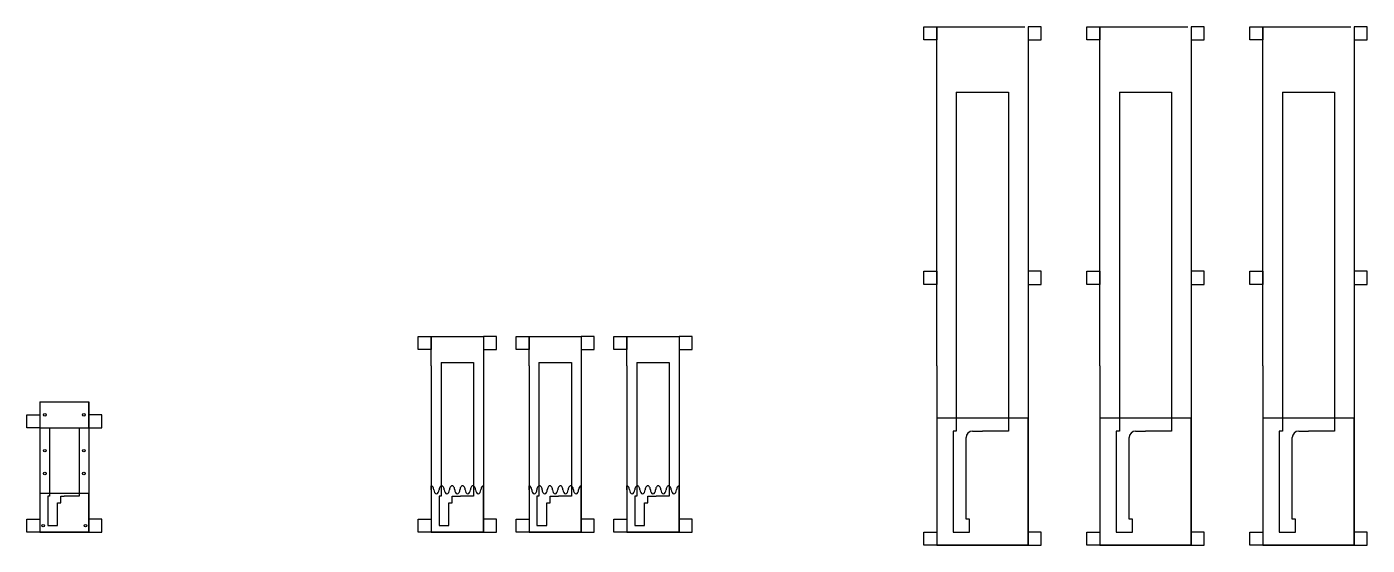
# Model space of a CAD drawing. Header units: millimetres. Extents: x -51 to 154, y 2 to 82.
import ezdxf

# ---------------------------------------------------------------- set-up
doc = ezdxf.new("R2010")
doc.units = ezdxf.units.MM
doc.header["$MEASUREMENT"] = 0
for name, color, linetype in [('cnt', 1, 'Continuous'), ('contour', 4, 'Continuous'), ('Stiffener', 3, 'Continuous')]:
    doc.layers.add(name, color=color, linetype=linetype)

msp = doc.modelspace()

# ---------------------------------------------------------------- linework, layer by layer
at = {"layer": 'cnt'}
for p, q in [((91.27, 71.52), (91.27, 19.52)), ((91.27, 71.52), (99.27, 71.52)), ((99.27, 71.52), (99.27, 19.52)), ((116.27, 71.52), (116.27, 19.52)), ((116.27, 71.52), (124.27, 71.52)), ((124.27, 71.52), (124.27, 19.52)), ((141.27, 71.52), (141.27, 19.52)), ((141.27, 71.52), (149.27, 71.52)), ((149.27, 71.52), (149.27, 19.52)), ((12.27, 30.02), (12.27, 9.52)), ((12.27, 30.02), (17.27, 30.02)), ((17.27, 30.02), (17.27, 9.52)), ((27.27, 30.02), (27.27, 9.52)), ((27.27, 30.02), (32.27, 30.02)), ((32.27, 30.02), (32.27, 9.52)), ((42.27, 30.02), (42.27, 9.52)), ((42.27, 30.02), (47.27, 30.02)), ((47.27, 30.02), (47.27, 9.52)), ((-47.73, 20.02), (-47.73, 9.52)), ((-47.73, 20.02), (-43.23, 20.02)), ((-43.23, 20.02), (-43.23, 9.52)), ((91.27, 19.52), (90.77, 19.52)), ((90.77, 19.52), (90.77, 4.02)), ((92.77, 6.02), (92.77, 18.52)), ((93.77, 19.52), (95.27, 19.52)), ((99.27, 19.52), (95.27, 19.52)), ((116.27, 19.52), (115.77, 19.52)), ((115.77, 19.52), (115.77, 4.02)), ((117.77, 6.02), (117.77, 18.52)), ((118.77, 19.52), (120.27, 19.52)), ((124.27, 19.52), (120.27, 19.52)), ((141.27, 19.52), (140.77, 19.52)), ((140.77, 19.52), (140.77, 4.02)), ((142.77, 6.02), (142.77, 18.52)), ((143.77, 19.52), (145.27, 19.52)), ((149.27, 19.52), (145.27, 19.52)), ((-47.73, 9.52), (-48.02, 9.52)), ((-48.02, 9.52), (-48.02, 5.02)), ((-46.52, 5.02), (-46.52, 8.52)), ((-46.52, 8.52), (-46.02, 8.52)), ((-46.02, 8.52), (-46.02, 9.52)), ((-46.02, 9.52), (-45.48, 9.52)), ((-43.23, 9.52), (-45.48, 9.52)), ((12.27, 9.52), (11.98, 9.52)), ((11.98, 9.52), (11.98, 5.02)), ((13.48, 8.52), (13.98, 8.52)), ((13.48, 5.02), (13.48, 8.52)), ((13.98, 8.52), (13.98, 9.52)), ((13.98, 9.52), (15.27, 9.52)), ((17.27, 9.52), (15.27, 9.52)), ((27.27, 9.52), (26.98, 9.52)), ((26.98, 9.52), (26.98, 5.02)), ((28.48, 5.02), (28.48, 8.52)), ((28.48, 8.52), (28.98, 8.52)), ((28.98, 8.52), (28.98, 9.52)), ((28.98, 9.52), (30.27, 9.52)), ((32.27, 9.52), (30.27, 9.52)), ((42.27, 9.52), (41.98, 9.52)), ((41.98, 9.52), (41.98, 5.02)), ((43.48, 5.02), (43.48, 8.52)), ((43.48, 8.52), (43.98, 8.52)), ((43.98, 8.52), (43.98, 9.52)), ((43.98, 9.52), (45.27, 9.52)), ((47.27, 9.52), (45.27, 9.52)), ((-48.02, 5.02), (-46.52, 5.02)), ((11.98, 5.02), (13.48, 5.02)), ((26.98, 5.02), (28.48, 5.02)), ((41.98, 5.02), (43.48, 5.02)), ((93.27, 6.02), (92.77, 6.02)), ((93.27, 4.02), (93.27, 6.02)), ((118.27, 6.02), (117.77, 6.02)), ((118.27, 4.02), (118.27, 6.02)), ((143.27, 6.02), (142.77, 6.02)), ((143.27, 4.02), (143.27, 6.02)), ((90.77, 4.02), (92.77, 4.02)), ((92.77, 4.02), (93.27, 4.02)), ((115.77, 4.02), (117.77, 4.02)), ((117.77, 4.02), (118.27, 4.02)), ((140.77, 4.02), (142.77, 4.02)), ((142.77, 4.02), (143.27, 4.02))]:
    msp.add_line(p, q, dxfattribs=at)
for points in [[(88.27, 79.52), (86.27, 79.52), (86.27, 81.52), (88.27, 81.52)], [(102.27, 79.52), (104.27, 79.52), (104.27, 81.52), (102.27, 81.52)], [(113.27, 79.52), (111.27, 79.52), (111.27, 81.52), (113.27, 81.52)], [(127.27, 79.52), (129.27, 79.52), (129.27, 81.52), (127.27, 81.52)], [(138.27, 79.52), (136.27, 79.52), (136.27, 81.52), (138.27, 81.52)], [(152.27, 79.52), (154.27, 79.52), (154.27, 81.52), (152.27, 81.52)], [(88.27, 42.02), (86.27, 42.02), (86.27, 44.02), (88.27, 44.02)], [(102.27, 42.02), (104.27, 42.02), (104.27, 44.02), (102.27, 44.02)], [(113.27, 42.02), (111.27, 42.02), (111.27, 44.02), (113.27, 44.02)], [(127.27, 42.02), (129.27, 42.02), (129.27, 44.02), (127.27, 44.02)], [(138.27, 42.02), (136.27, 42.02), (136.27, 44.02), (138.27, 44.02)], [(152.27, 42.02), (154.27, 42.02), (154.27, 44.02), (152.27, 44.02)], [(10.77, 32.02), (8.77, 32.02), (8.77, 34.02), (10.77, 34.02)], [(18.77, 32.02), (20.77, 32.02), (20.77, 34.02), (18.77, 34.02)], [(25.77, 32.02), (23.77, 32.02), (23.77, 34.02), (25.77, 34.02)], [(33.77, 32.02), (35.77, 32.02), (35.77, 34.02), (33.77, 34.02)], [(40.77, 32.02), (38.77, 32.02), (38.77, 34.02), (40.77, 34.02)], [(48.77, 32.02), (50.77, 32.02), (50.77, 34.02), (48.77, 34.02)], [(-49.23, 20.02), (-51.23, 20.02), (-51.23, 22.02), (-49.23, 22.02)], [(-41.73, 20.02), (-39.73, 20.02), (-39.73, 22.02), (-41.73, 22.02)], [(-49.23, 4.02), (-51.23, 4.02), (-51.23, 6.02), (-49.23, 6.02)], [(-41.73, 4.02), (-39.73, 4.02), (-39.73, 6.02), (-41.73, 6.02)], [(10.77, 4.02), (8.77, 4.02), (8.77, 6.02), (10.77, 6.02)], [(18.77, 4.02), (20.77, 4.02), (20.77, 6.02), (18.77, 6.02)], [(25.77, 4.02), (23.77, 4.02), (23.77, 6.02), (25.77, 6.02)], [(33.77, 4.02), (35.77, 4.02), (35.77, 6.02), (33.77, 6.02)], [(40.77, 4.02), (38.77, 4.02), (38.77, 6.02), (40.77, 6.02)], [(48.77, 4.02), (50.77, 4.02), (50.77, 6.02), (48.77, 6.02)], [(88.27, 2.02), (86.27, 2.02), (86.27, 4.02), (88.27, 4.02)], [(102.27, 2.02), (104.27, 2.02), (104.27, 4.02), (102.27, 4.02)], [(113.27, 2.02), (111.27, 2.02), (111.27, 4.02), (113.27, 4.02)], [(127.27, 2.02), (129.27, 2.02), (129.27, 4.02), (127.27, 4.02)], [(138.27, 2.02), (136.27, 2.02), (136.27, 4.02), (138.27, 4.02)], [(152.27, 2.02), (154.27, 2.02), (154.27, 4.02), (152.27, 4.02)]]:
    msp.add_lwpolyline(points, close=True, dxfattribs=at)
for centre in [(93.77, 18.52), (118.77, 18.52), (143.77, 18.52)]:
    msp.add_arc(centre, 1, 90, 180, dxfattribs=at)
at = {"layer": 'contour'}
for p, q in [((88.27, 71.52), (88.27, 81.52)), ((88.27, 81.52), (101.77, 81.52)), ((102.27, 81.52), (102.27, 2.02)), ((113.27, 71.52), (113.27, 81.52)), ((113.27, 81.52), (126.77, 81.52)), ((127.27, 81.52), (127.27, 2.02)), ((138.27, 71.52), (138.27, 81.52)), ((138.27, 81.52), (151.77, 81.52)), ((152.27, 81.52), (152.27, 2.02)), ((88.27, 29.52), (88.27, 71.52)), ((113.27, 29.52), (113.27, 71.52)), ((138.27, 29.52), (138.27, 71.52)), ((10.77, 29.52), (10.77, 34.02)), ((10.77, 34.02), (18.77, 34.02)), ((18.77, 34.02), (18.77, 29.52)), ((25.77, 29.52), (25.77, 34.02)), ((25.77, 34.02), (33.77, 34.02)), ((33.77, 34.02), (33.77, 29.52)), ((40.77, 29.52), (40.77, 34.02)), ((40.77, 34.02), (48.77, 34.02)), ((48.77, 34.02), (48.77, 29.52)), ((10.77, 29.52), (10.77, 4.02)), ((18.77, 29.52), (18.77, 4.02)), ((25.77, 29.52), (25.77, 4.02)), ((33.77, 29.52), (33.77, 4.02)), ((40.77, 29.52), (40.77, 4.02)), ((48.77, 29.52), (48.77, 4.02)), ((88.27, 29.52), (88.27, 2.02)), ((113.27, 29.52), (113.27, 2.02)), ((138.27, 29.52), (138.27, 2.02)), ((-49.23, 24.02), (-49.23, 4.02)), ((-49.23, 24.02), (-41.73, 24.02)), ((-41.73, 24.02), (-41.73, 4.02)), ((-41.73, 4.02), (-49.23, 4.02)), ((18.77, 4.02), (10.77, 4.02)), ((33.77, 4.02), (25.77, 4.02)), ((48.77, 4.02), (40.77, 4.02)), ((102.27, 2.02), (88.27, 2.02)), ((127.27, 2.02), (113.27, 2.02)), ((152.27, 2.02), (138.27, 2.02))]:
    msp.add_line(p, q, dxfattribs=at)
for centre in [(-48.48, 22.02), (-42.48, 22.02), (-48.48, 16.52), (-42.48, 16.52), (-48.48, 13.02), (-42.48, 13.02), (-48.73, 5.02), (-42.23, 5.02)]:
    msp.add_circle(centre, 0.2, dxfattribs=at)
at = {"layer": 'Stiffener'}
for p, q in [((-49.23, 24.02), (-41.73, 24.02)), ((10.77, 10.52), (10.77, 11.12)), ((25.77, 10.52), (25.77, 11.12)), ((40.77, 10.52), (40.77, 11.12)), ((-49.23, 10.02), (-41.73, 10.02))]:
    msp.add_line(p, q, dxfattribs=at)
for points in [[(-49.23, 24.02), (-49.23, 20.02), (-41.73, 20.02), (-41.73, 24.02)], [(10.77, 10.52), (10.77, 4.02), (18.77, 4.02), (18.77, 11.12)], [(25.77, 10.52), (25.77, 4.02), (33.77, 4.02), (33.77, 11.12)], [(40.77, 10.52), (40.77, 4.02), (48.77, 4.02), (48.77, 11.12)], [(-49.23, 10.02), (-49.23, 4.02), (-41.73, 4.02), (-41.73, 10.02)]]:
    msp.add_lwpolyline(points, dxfattribs=at)
for points in [[(88.27, 2.02), (102.27, 2.02), (102.27, 21.52), (88.27, 21.52)], [(113.27, 2.02), (127.27, 2.02), (127.27, 21.52), (113.27, 21.52)], [(138.27, 2.02), (152.27, 2.02), (152.27, 21.52), (138.27, 21.52)]]:
    msp.add_lwpolyline(points, close=True, dxfattribs=at)
for centre in [(-48.48, 22.02), (-42.48, 22.02)]:
    msp.add_circle(centre, 0.2, dxfattribs=at)
for centre, start_param, end_param in [((10.77, 10.52), 1.570796, 3.141593), ((11.57, 10.52), -1.570796, 1.570796), ((12.37, 10.52), 1.570796, 4.712389), ((13.17, 10.52), -1.570796, 1.570796), ((13.97, 10.52), 1.570796, 4.712389), ((14.77, 10.52), -1.570796, 1.570796), ((15.57, 10.52), 1.570796, 4.712389), ((16.37, 10.52), -1.570796, 1.570796), ((17.17, 10.52), 1.570796, 4.712389), ((17.97, 10.52), -1.570796, 1.570796), ((18.77, 10.52), 3.141593, 4.712389), ((25.77, 10.52), 1.570796, 3.141593), ((26.57, 10.52), -1.570796, 1.570796), ((27.37, 10.52), 1.570796, 4.712389), ((28.17, 10.52), -1.570796, 1.570796), ((28.97, 10.52), 1.570796, 4.712389), ((29.77, 10.52), -1.570796, 1.570796), ((30.57, 10.52), 1.570796, 4.712389), ((31.37, 10.52), -1.570796, 1.570796), ((32.17, 10.52), 1.570796, 4.712389), ((32.97, 10.52), -1.570796, 1.570796), ((33.77, 10.52), 3.141593, 4.712389), ((40.77, 10.52), 1.570796, 3.141593), ((41.57, 10.52), -1.570796, 1.570796), ((42.37, 10.52), 1.570796, 4.712389), ((43.17, 10.52), -1.570796, 1.570796), ((43.97, 10.52), 1.570796, 4.712389), ((44.77, 10.52), -1.570796, 1.570796), ((45.57, 10.52), 1.570796, 4.712389), ((46.37, 10.52), -1.570796, 1.570796), ((47.17, 10.52), 1.570796, 4.712389), ((47.97, 10.52), -1.570796, 1.570796), ((48.77, 10.52), 3.141593, 4.712389)]:
    msp.add_ellipse(centre, major_axis=(0, -0.6), ratio=0.666667, start_param=start_param, end_param=end_param, dxfattribs=at)

doc.saveas('drawing.dxf')
